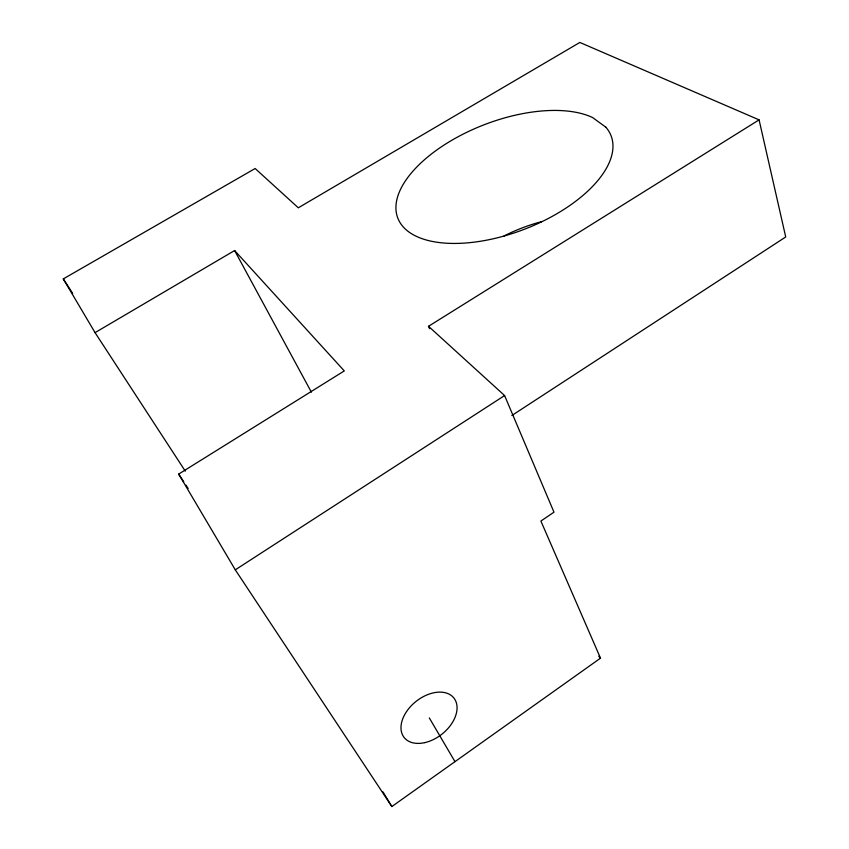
<?xml version="1.0" encoding="UTF-8"?>
<svg xmlns="http://www.w3.org/2000/svg" width="849" height="849" viewBox="0 0 849 849"><rect width="100%" height="100%" fill="white"/><g stroke="black" fill="none" stroke-linecap="round" stroke-linejoin="round"><path stroke-width="1.27" d="M759.08 119.858L579.846 42.45L298.317 207.803L255.146 168.516L63.282 278.907L95.056 332.638L234.621 250.529L344.28 370.917L178.683 474.092L235.29 569.828L391.845 806.55L600.508 658.155L540.887 521.042L553.983 512.18L504.593 395.549L428.512 326.303L759.08 119.858L785.718 236.967L511.83 415.522M235.29 569.828L504.593 395.549M598.736 656.192L600.508 658.155M178.683 474.092L183.766 481.818M185.942 485.14L188.128 488.451M95.056 332.638L185.294 471.153M63.282 278.907L72.653 293.319M382.963 791.884L391.845 806.55M429.307 717.925L454.979 761.649M234.621 250.529L311.381 392.164M428.512 326.303L429.605 328.712M504.019 235.969A107.632 60.3 -20.7 0 1 541.97 221.557M605.815 127.18L592.591 117.544A114.318 55.992 -21.1 0 0 409.759 174.947A114.318 55.992 -21.1 0 0 496.389 238.038A114.318 55.992 -21.1 0 0 605.815 127.18M424.871 742.61A31.753 20.875 -38.5 0 0 455.128 699.863A31.753 20.875 -38.5 0 0 407.085 710.815A31.753 20.875 -38.5 0 0 424.871 742.61"/></g></svg>
